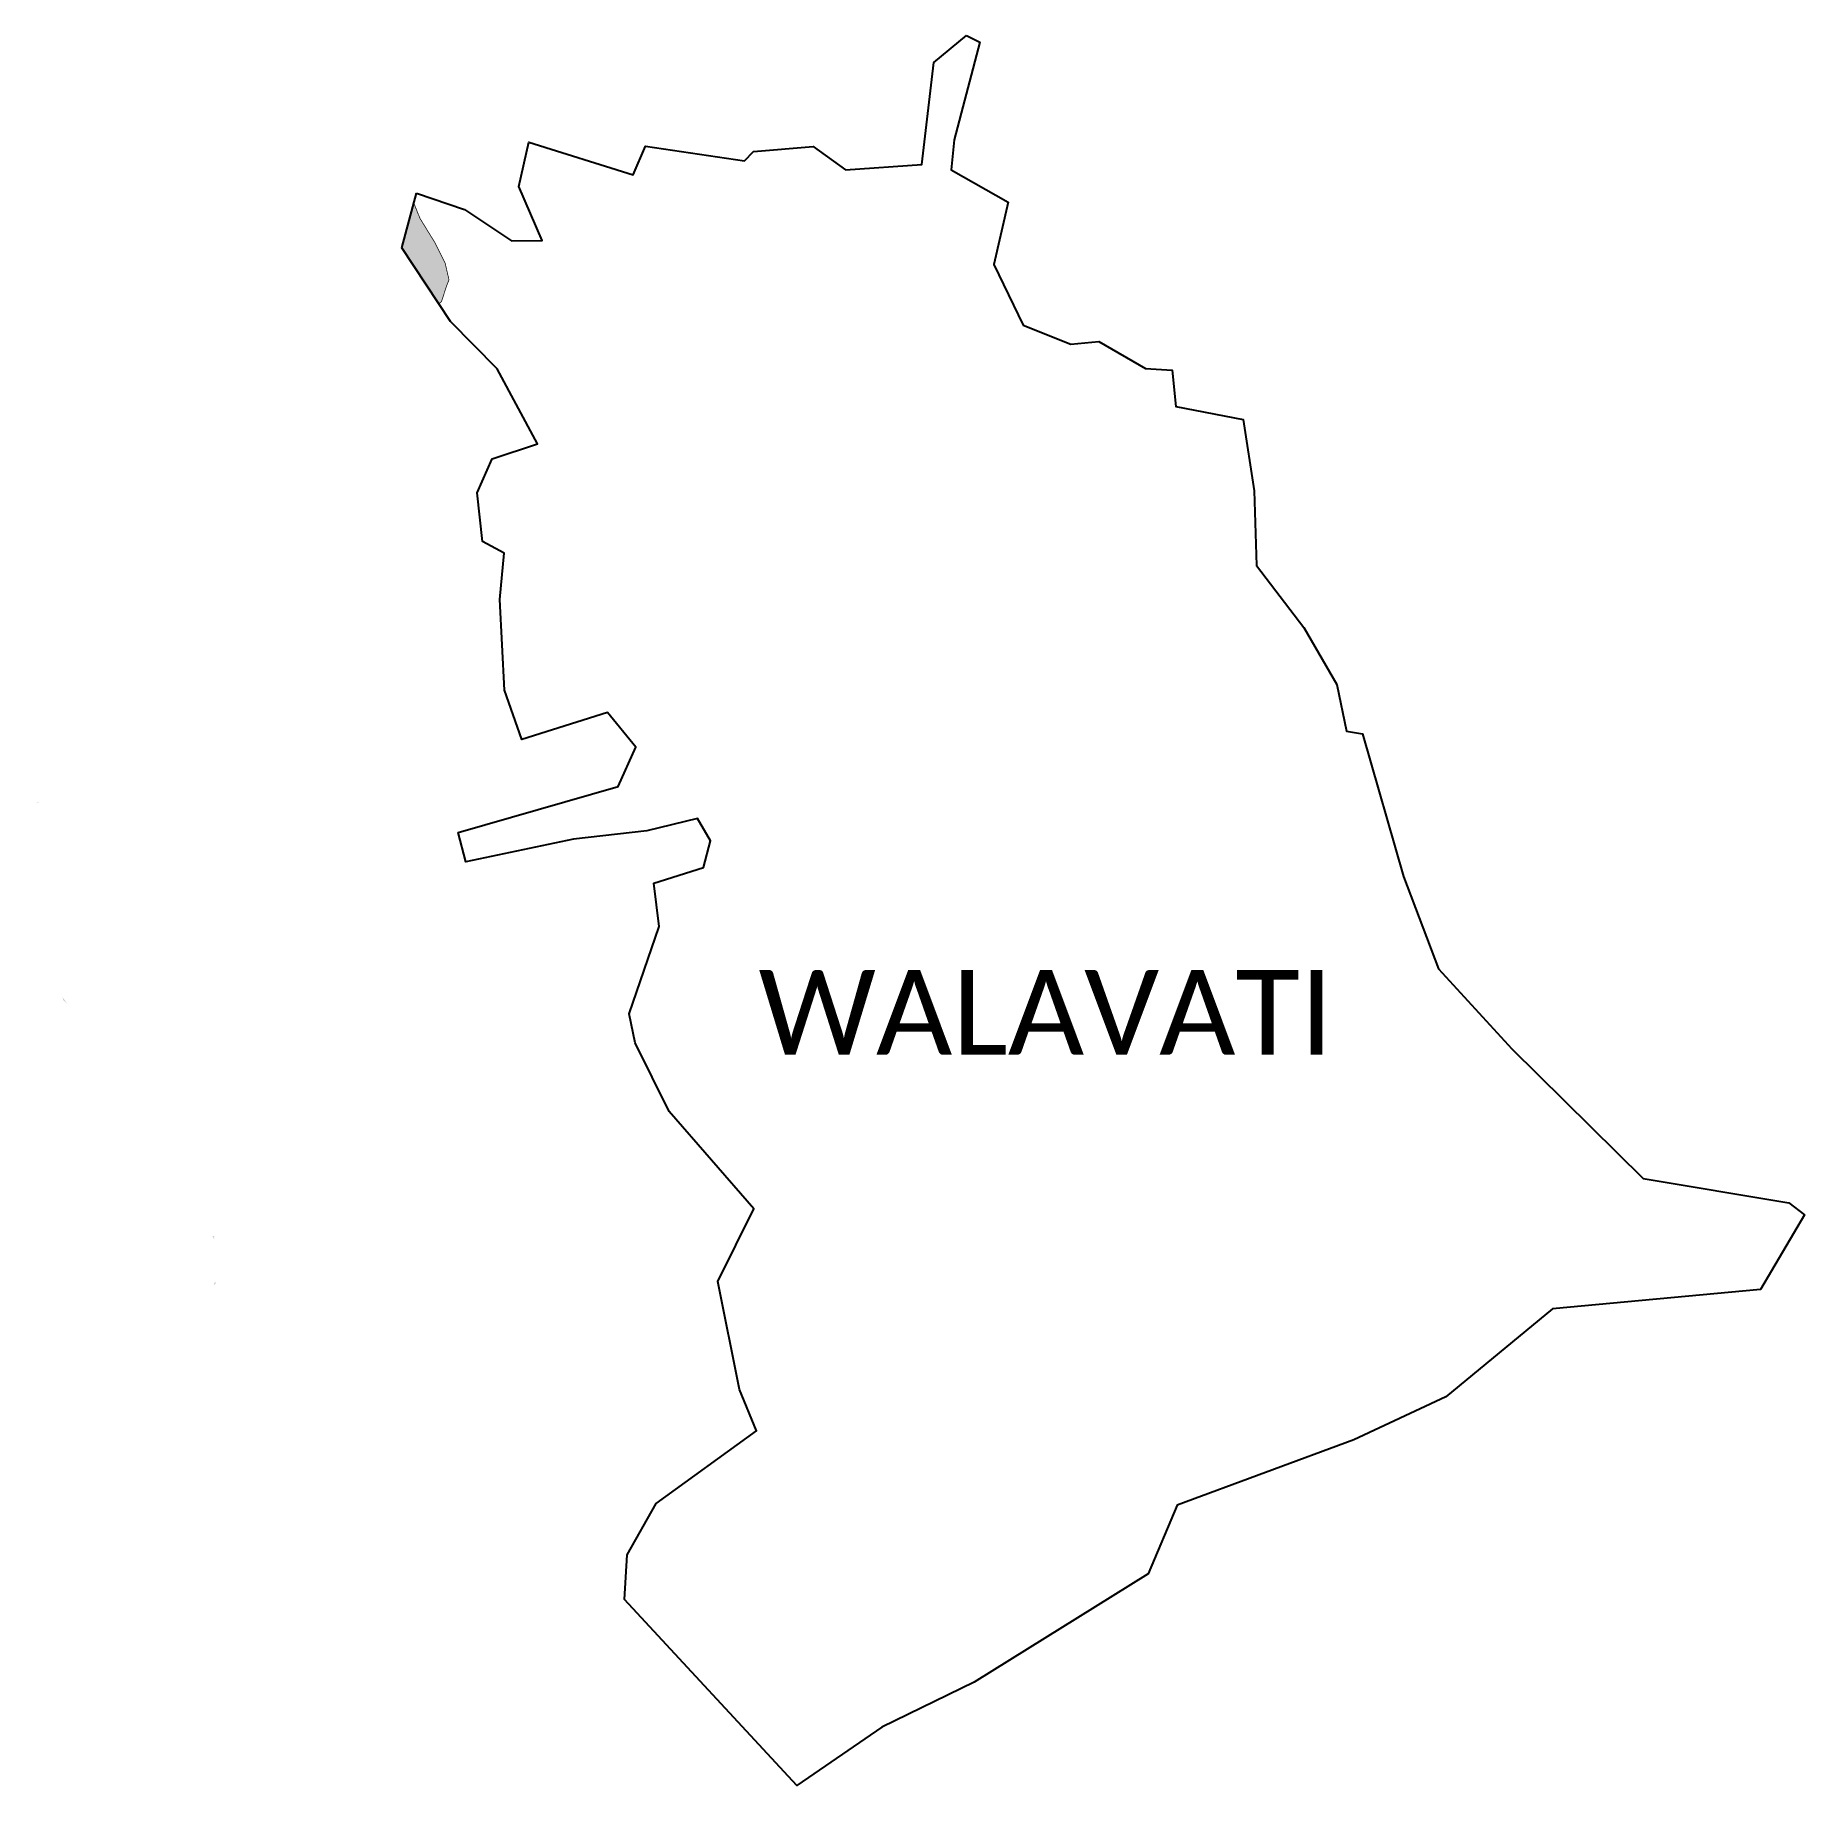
# Model space of a CAD drawing. Header units: metres. Extents: x 288029 to 290447, y 1999175 to 2001567.
import ezdxf

# ---------------------------------------------------------------- set-up
doc = ezdxf.new("R2010")
doc.units = ezdxf.units.M
doc.header["$MEASUREMENT"] = 0
for name, color, linetype in [('MANGROOVE BUFFER ZONE', 120, 'Continuous'), ('MANGROOVES BUFFER ZONE', 120, 'Continuous'), ('village', 3, 'Continuous'), ('VILLAGE NAME', 250, 'Continuous')]:
    doc.layers.add(name, color=color, linetype=linetype)
doc.styles.get("Standard").update_dxf_attribs({"font": 'simplex.shx'})

msp = doc.modelspace()

# ---------------------------------------------------------------- hatches: boundary and pattern name
at = {"layer": 'MANGROOVE BUFFER ZONE'}
h = msp.add_hatch(dxfattribs=at)
h.set_pattern_fill('GRASS', color=256, scale=25)
h.paths.add_polyline_path([(288530.1, 2001276.2), (288580.8, 2001199.9), (288582.8, 2001201.5), (288584.4, 2001203), (288591.7, 2001225.2), (288594.7, 2001232.8), (288589.4, 2001255.7), (288575.7, 2001283.1), (288555.2, 2001316.4), (288546.7, 2001337.3)])
h.paths.add_polyline_path([(288073.3, 2000243.3), (288066.5, 2000252.6), (288067.6, 2000248.5)])
h.paths.add_polyline_path([(288029.5, 2000517.1), (288034.4, 2000518.9), (288033.7, 2000519.3)])
h.paths.add_polyline_path([(288275.1, 1999864.2), (288272.9, 1999858.7), (288276, 1999861.2)])
h.paths.add_polyline_path([(288274.6, 1999920.8), (288273.3, 1999924.2), (288274.2, 1999926.1), (288271.2, 1999925.7)])
at = {"layer": 'MANGROOVES BUFFER ZONE'}
h = msp.add_hatch(dxfattribs=at)
h.set_pattern_fill('GRASS', color=256)
h.set_pattern_definition([(90, (0, 0), (-17.96051224, 17.96051224), [4.7625, -31.15852448]), (45, (0, 0), (-17.96051224, 17.96051224), [4.7625, -20.6375]), (135, (0, 0), (-17.96051224, -17.96051224), [4.7625, -20.6375])])
h.paths.add_polyline_path([(288309.6, 2001099.2), (288306.6, 2001098.2), (288302.1, 2001095.6), (288303.3, 2001095.2), (288311.5, 2001094.6)])
h.paths.add_polyline_path([(288262.1, 2001149.8), (288262.7, 2001146.4), (288268.2, 2001147.1), (288262.2, 2001149.8)])

# ---------------------------------------------------------------- linework, layer by layer
at = {"color": 3, "flags": 128}
msp.add_lwpolyline([(288530.1, 2001276.2), (288550.5, 2001351)], dxfattribs=at)
at = {"layer": 'MANGROOVES BUFFER ZONE', "const_width": 1, "flags": 128}
msp.add_lwpolyline([(288580.8, 2001199.9), (288582.8, 2001201.5), (288584.4, 2001203), (288591.7, 2001225.2), (288594.7, 2001232.8), (288589.4, 2001255.7), (288575.7, 2001283.1), (288555.2, 2001316.4), (288546.7, 2001337.3)], dxfattribs=at)
at = {"layer": 'village', "color": 3}
for points in [[(289301.9, 2001566.7, 0), (289320.2, 2001557.3, 0), (289284.8, 2001424, 0), (289280.8, 2001383, 0), (289358.6, 2001338.9, 0), (289339.1, 2001253.6, 0), (289379.2, 2001170.6, 0), (289444.3, 2001144.7, 0), (289482.5, 2001148.3, 0), (289546.3, 2001111.5, 0), (289582.7, 2001109.1, 0), (289587.9, 2001059.6, 0), (289679.8, 2001041.9, 0), (289695.1, 2000944.4, 0), (289698.3, 2000842.4, 0), (289762.6, 2000757.4, 0), (289807.7, 2000679.9, 0), (289821, 2000615.9, 0), (289842.9, 2000612.3, 0), (289899.2, 2000417.4, 0), (289946.8, 2000291, 0), (290046.9, 2000181.9, 0), (290226.7, 2000004.8, 0), (290425.5, 1999971.6, 0), (290447.1, 1999955.2, 0), (290386.8, 1999852.9, 0), (290102.4, 1999826.8, 0), (289957, 1999706.6, 0), (289831.2, 1999647.8, 0), (289589.9, 1999558.2, 0), (289549.9, 1999464.5, 0), (289312.4, 1999316.4, 0), (289186.3, 1999255.2, 0), (289069.8, 1999175.1, 0), (288834.4, 1999429.6, 0), (288838.3, 1999490.7, 0), (288877.9, 1999560.8, 0), (289015.1, 1999659.7, 0), (288991.5, 1999716.3, 0), (288961.9, 1999863.9, 0), (289011.3, 1999963.1, 0), (288895.5, 2000096.4, 0), (288849.1, 2000190.3, 0), (288841.1, 2000229.8, 0), (288881.9, 2000349.1, 0), (288874.4, 2000408.2, 0), (288942.4, 2000429.6, 0), (288952.1, 2000465.9, 0), (288934.1, 2000496.5, 0), (288865.1, 2000479.8, 0), (288764.8, 2000468.4, 0), (288617.8, 2000437.3, 0), (288607, 2000477.5, 0), (288825.7, 2000540.3, 0), (288850.1, 2000594.2, 0), (288811.5, 2000641.4, 0), (288694.1, 2000604.7, 0), (288670.6, 2000671.9, 0), (288664, 2000796, 0), (288670.2, 2000859.3, 0), (288640.7, 2000875.1, 0), (288633.1, 2000941.7, 0), (288653.6, 2000988.1, 0), (288715.8, 2001008.5, 0), (288660.3, 2001111.2, 0), (288596.8, 2001175.9, 0), (288530.1, 2001276.2, 0)], [(288550.5, 2001351, 0), (288615.8, 2001328.8, 0), (288680.3, 2001285.8, 0), (288722, 2001286.3, 0), (288690.2, 2001360.4, 0), (288703.9, 2001420.6, 0), (288846.5, 2001376.1, 0), (288863.2, 2001415.3, 0), (288998.5, 2001395.3, 0), (289010.9, 2001407.9, 0), (289092.4, 2001414.8, 0), (289136.6, 2001383.2, 0), (289240.9, 2001390.1, 0), (289257.2, 2001529.8, 0), (289301.9, 2001566.7, 0), (289301.9, 2001566.7, 0)]]:
    msp.add_polyline3d(points, dxfattribs=at)

# ---------------------------------------------------------------- texts
at = {"layer": 'VILLAGE NAME', "insert": (289017.6, 2000289.6), "char_height": 115.739, "attachment_point": 1}
msp.add_mtext_dynamic_manual_height_columns('{\\fCalibri|b0|i0|c0|p34;WALAVATI}', width=1448.99, gutter_width=0.772, heights=[0], dxfattribs=at)

doc.saveas('drawing.dxf')
